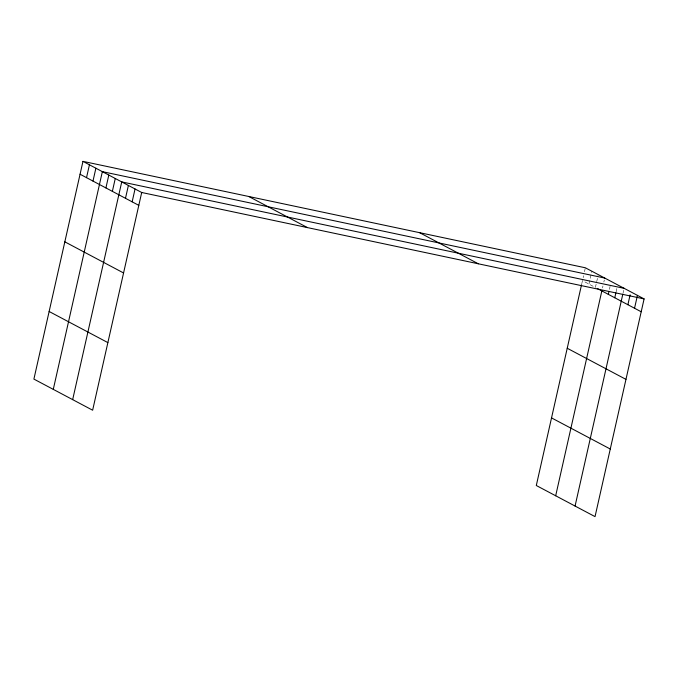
<?xml version="1.0" encoding="UTF-8"?>
<svg xmlns="http://www.w3.org/2000/svg" width="678" height="678" viewBox="0 0 678 678"><rect width="100%" height="100%" fill="white"/><g stroke="black" fill="none" stroke-linecap="round" stroke-linejoin="round"><path stroke-width="0.51" stroke-dasharray="3.39 2.54" d="M581.775 283.718L582.461 280.65L595.386 287.497L598.064 275.624M583.131 277.683L583.58 275.7M584.47 271.742L585.36 267.785M588.928 284.074L591.826 271.208M602.513 287.947L602.962 285.972M603.852 282.014L604.301 280.031M609.42 289.396L610.09 286.43M616.107 291.828L616.997 287.87M623.014 293.269L623.684 290.303"/><path stroke-width="1.02" d="M82.962 161.372L33.9 379.095L92.64 410.215L141.702 192.493L82.962 161.372L585.36 267.785L644.1 298.905L595.038 516.628L536.298 485.507L581.538 284.743M86.53 177.661L89.428 164.796M92.988 181.085L95.886 168.22M53.282 389.367L102.353 171.644L604.742 278.056M105.912 187.925L108.811 175.068M112.37 191.349L115.268 178.492M72.665 399.63L121.735 181.907L624.133 288.328M125.489 198.298L128.388 185.441M132.151 201.832L135.049 188.967M555.68 495.779L601.844 290.921M608.31 294.345L608.98 291.37M614.768 297.761L615.887 292.82M575.063 506.051L622.794 294.26M627.887 304.719L630.116 294.82M634.54 308.244L637.447 295.379M141.702 192.493L644.1 298.905M597.233 288.472L641.202 311.77M419.572 232.664L478.312 263.793M567.232 348.255L625.964 379.375M248.758 196.484L307.49 227.613M551.536 417.902L610.268 449.022M80.063 174.238L138.804 205.358M64.834 241.834L123.566 272.963M49.138 311.49L107.87 342.61"/></g></svg>
